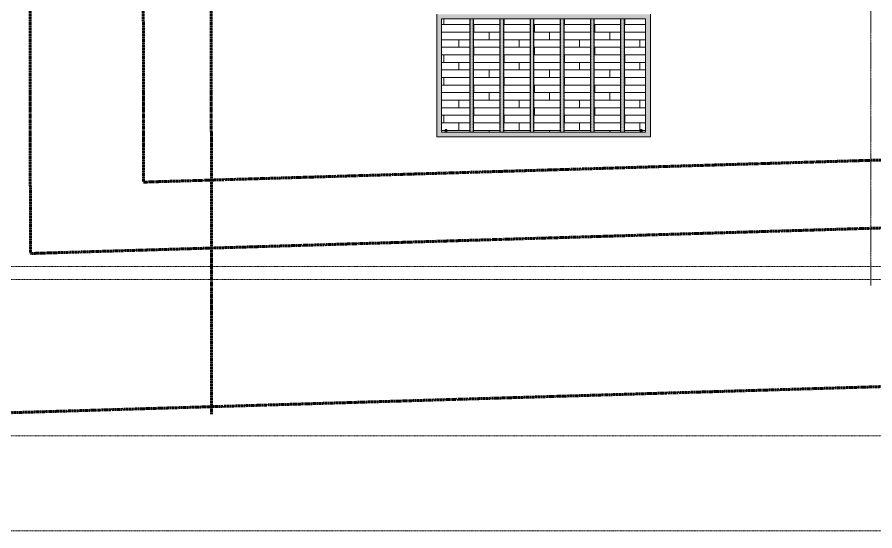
# Model space of a CAD drawing. Header units: inches. Extents: x -4169 to -1846, y 9706 to 12377.
# Drawn here: x -3934.1 to -3479.3, y 9706.2 to 9978.4 of the extents above; entities that cross this region are included whole.
import ezdxf

# ---------------------------------------------------------------- set-up
doc = ezdxf.new("R2010")
doc.units = ezdxf.units.IN
doc.header["$MEASUREMENT"] = 0
for name, pattern in [('Aligning Line 1_8_', [0.25, 0.125, -0.125]), ('Double Dash 3_8_', [1, 0.375, -0.125, 0.125, -0.125, 0.125, -0.125]), ('Grid Line 1_2_', [0.875, 0.5, -0.125, 0.125, -0.125]), ('Hidden 1_8_', [0.1875, 0.125, -0.0625])]:
    doc.linetypes.add(name, pattern=pattern)
for name, color, linetype, lineweight in [('0-1', 7, 'Continuous', 5), ('0-2', 50, 'Continuous', 18), ('0-3', 147, 'Aligning Line 1_8_', 9), ('A-FLOR-PATT-1', 35, 'Continuous', 9), ('A-WALL-10', 135, 'Continuous', 18), ('A-WALL-11', 255, 'Continuous', 18), ('A-WALL-5', 50, 'Continuous', 18), ('C-PROP-LINE-1', 10, 'Double Dash 3_8_', 60), ('G-ANNO-SYMB', 111, 'Aligning Line 1_8_', 9), ('G-ANNO-SYMB-1', 147, 'Aligning Line 1_8_', 9), ('S-BEAM-1', 254, 'Continuous', 9), ('S-BEAM-2', 250, 'Hidden 1_8_', 9), ('S-BEAM-3', 250, 'Continuous', 9), ('S-GRID-1', 1, 'Grid Line 1_2_', 9)]:
    doc.layers.add(name, color=color, linetype=linetype, lineweight=lineweight)

# ---------------------------------------------------------------- blocks, each defined once
blk = doc.blocks.new('CTR - 1st Phase - Unit Layouts_rvt-1-ENLARGED RCP - 2ND FLOOR PLAN')
at = {"layer": 'G-ANNO-SYMB-1'}
blk.add_line((-1910.95, 9846.28), (-4009.53, 9846.28), dxfattribs=at)
blk = doc.blocks.new('Walls 53 - Walls 1-2574074-ENLARGED RCP - 2ND FLOOR PLAN')
at = {"layer": 'A-WALL-10'}
h = blk.add_hatch(color=256, dxfattribs=at)
h.paths.add_polyline_path([(-3706.19, 9918.02), (-3706.2, 9918.75), (-3706.25, 9918.89), (-3706.33, 9919.01), (-3706.44, 9919.11), (-3706.56, 9919.17), (-3706.69, 9919.18), (-3706.82, 9919.16), (-3706.82, 9918.43), (-3706.56, 9918.43), (-3706.33, 9918.32), (-3706.25, 9918.23), (-3706.2, 9918.13)], flags=0)
h.paths.add_polyline_path([(-3707.19, 9918.02), (-3707.17, 9918.13), (-3707.12, 9918.23), (-3707.04, 9918.32), (-3706.94, 9918.38), (-3706.82, 9918.44), (-3706.82, 9919.16), (-3706.94, 9919.1), (-3707.04, 9919.01), (-3707.12, 9918.89), (-3707.17, 9918.75), (-3707.19, 9918.43), (-3707.19, 9918.23)], flags=0)
blk.add_hatch(color=256, dxfattribs=at).paths.add_polyline_path([(-3706.69, 9917.59), (-3706.44, 9917.65), (-3706.33, 9917.72), (-3706.25, 9917.81), (-3706.2, 9917.91), (-3706.19, 9918.02), (-3706.2, 9918.13), (-3706.25, 9918.23), (-3706.33, 9918.32), (-3706.44, 9918.38), (-3706.69, 9918.44), (-3706.94, 9918.38), (-3707.04, 9918.32), (-3707.12, 9918.23), (-3707.17, 9918.13), (-3707.19, 9918.02), (-3707.17, 9917.91), (-3707.12, 9917.81), (-3707.04, 9917.72), (-3706.94, 9917.65), (-3706.82, 9917.61)], flags=0)
at = {"layer": 'A-WALL-5'}
for p, q in [((-3707.19, 9918.02), (-3707.19, 9918.83)), ((-3706.19, 9918.83), (-3706.19, 9918.02))]:
    blk.add_line(p, q, dxfattribs=at)
for start_param, end_param in [(0, 3.141593), (3.141593, 6.283185)]:
    blk.add_ellipse((-3706.69, 9918.02), major_axis=(0.5, 0), ratio=0.848048, start_param=start_param, end_param=end_param, dxfattribs=at)
blk = doc.blocks.new('Walls 54 - Walls 1-2574089-ENLARGED RCP - 2ND FLOOR PLAN')
at = {"layer": 'A-WALL-10'}
for points in [[(-3602.69, 9918.02), (-3602.71, 9918.75), (-3602.76, 9918.89), (-3602.84, 9919.01), (-3602.94, 9919.11), (-3603.07, 9919.17), (-3603.19, 9919.18), (-3603.32, 9919.16), (-3603.44, 9919.1), (-3603.55, 9919.01), (-3603.63, 9918.89), (-3603.68, 9918.75), (-3603.69, 9918.38), (-3603.68, 9918.13), (-3603.63, 9918.23), (-3603.55, 9918.32), (-3603.44, 9918.38), (-3603.19, 9918.44), (-3602.94, 9918.38), (-3602.84, 9918.32), (-3602.76, 9918.23), (-3602.71, 9918.13)], [(-3603.19, 9917.59), (-3602.94, 9917.65), (-3602.84, 9917.72), (-3602.76, 9917.81), (-3602.71, 9917.91), (-3602.69, 9918.02), (-3602.71, 9918.13), (-3602.76, 9918.23), (-3602.84, 9918.32), (-3602.94, 9918.38), (-3603.19, 9918.44), (-3603.44, 9918.38), (-3603.55, 9918.32), (-3603.63, 9918.23), (-3603.68, 9918.13), (-3603.69, 9918.02), (-3603.68, 9917.91), (-3603.63, 9917.8), (-3603.55, 9917.72), (-3603.44, 9917.65), (-3603.32, 9917.61)]]:
    blk.add_hatch(color=256, dxfattribs=at).paths.add_polyline_path(points, flags=0)
at = {"layer": 'A-WALL-5'}
for p, q in [((-3603.69, 9918.02), (-3603.69, 9918.83)), ((-3602.69, 9918.83), (-3602.69, 9918.02))]:
    blk.add_line(p, q, dxfattribs=at)
for start_param, end_param in [(0, 3.141593), (3.141593, 6.283185)]:
    blk.add_ellipse((-3603.19, 9918.02), major_axis=(0.5, 0), ratio=0.848048, start_param=start_param, end_param=end_param, dxfattribs=at)
blk = doc.blocks.new('Walls 150 - Walls 3-2574143-ENLARGED RCP - 2ND FLOOR PLAN')
at = {"layer": 'A-WALL-11'}
h = blk.add_hatch(color=256, dxfattribs=at)
h.paths.add_polyline_path([(-3633.01, 9914.94), (-3598.29, 9914.94), (-3598.29, 9979.87), (-3636.51, 9979.87), (-3636.51, 9979.81), (-3674.54, 9979.81), (-3674.54, 9979.87), (-3711.61, 9979.87), (-3711.61, 9914.94), (-3649.9, 9914.94)], flags=0)
h.paths.add_polyline_path([(-3666.78, 9917.47), (-3709.08, 9917.47), (-3709.08, 9977.47), (-3600.82, 9977.47), (-3600.82, 9917.47), (-3658.34, 9917.47)], flags=0)
at = {"layer": 'A-WALL-5'}
for p, q in [((-3711.61, 9914.94), (-3711.61, 9979.87)), ((-3598.29, 9914.94), (-3598.29, 9979.87)), ((-3709.08, 9977.47), (-3600.82, 9977.47)), ((-3709.08, 9977.47), (-3709.08, 9917.47)), ((-3600.82, 9977.47), (-3600.82, 9917.47)), ((-3600.82, 9917.47), (-3709.08, 9917.47)), ((-3711.61, 9914.94), (-3598.29, 9914.94))]:
    blk.add_line(p, q, dxfattribs=at)
blk = doc.blocks.new('CISC HSS Rectangular_CSA G40_21_ - HS102x51x4_8-2566941-ENLARGED RCP - 2ND FLOOR PLAN')
at = {"layer": 'S-BEAM-1'}
for points in [[(30, 1), (-30, 0.99), (-30, 0.62), (30, 0.62), (30, 0.99)], [(30, -0.02), (30, 0.62), (-30, 0.62), (-30, -0.62), (30, -0.62)], [(30, -1), (30, -0.62), (-30, -0.62), (-30, -1), (22.04, -1)]]:
    blk.add_hatch(color=256, dxfattribs=at).paths.add_polyline_path(points, flags=0)
at = {"layer": 'S-BEAM-2'}
for p, q in [((30, 0.81), (-30, 0.81)), ((30, -0.81), (-30, -0.81))]:
    blk.add_line(p, q, dxfattribs=at)
at = {"layer": 'S-BEAM-3'}
for p, q in [((-30, 1), (30, 1)), ((30, -1), (-30, -1))]:
    blk.add_line(p, q, dxfattribs=at)
blk = doc.blocks.new('Family - ___-1878357-ENLARGED RCP - 2ND FLOOR PLAN')
at = {"layer": 'C-PROP-LINE-1'}
for p, q in [((-3929.52, 12184.69), (-3927.1, 9853.17)), ((-3869.45, 12124.69), (-3867.12, 9890.98)), ((-3867.12, 9890.98), (-1910.95, 9949.54)), ((-3927.1, 9853.17), (-1910.95, 9913.53)), ((-3987.01, 9767.34), (-1910.95, 9829.49))]:
    blk.add_line(p, q, dxfattribs=at)
blk = doc.blocks.new('Family - ___-1878392-ENLARGED RCP - 2ND FLOOR PLAN')
at = {"layer": 'C-PROP-LINE-1'}
blk.add_line((-3833.41, 12088.69), (-3830.99, 9768.08), dxfattribs=at)
blk = doc.blocks.new('CTR - 1st Phase - Shell_rvt-1-ENLARGED RCP - 2ND FLOOR PLAN')
at = {"layer": 'A-FLOR-PATT-1'}
h = blk.add_hatch(dxfattribs=at)
h.set_pattern_fill('FP_49', color=256, style=0, pattern_type=2)
h.set_pattern_definition([(0, (-3603.853, 9858.389), (0, -4), []), (270, (-3603.853, 9858.389), (-8, -8), [4, -28]), (270, (-3587.853, 9854.389), (-8, -8), [4, -28])])
h.paths.add_polyline_path([(-3603.69, 9917.47), (-3600.82, 9917.47), (-3600.82, 9977.47), (-3612.08, 9977.47), (-3612.08, 9917.47), (-3603.82, 9917.47)], flags=0)
h.paths.add_polyline_path([(-3707.19, 9917.47), (-3694.08, 9917.47), (-3694.08, 9977.47), (-3709.08, 9977.47), (-3709.08, 9917.47), (-3707.31, 9917.47)], flags=0)
h.paths.add_polyline_path([(-3692.08, 9917.47), (-3678.08, 9917.47), (-3678.08, 9977.47), (-3692.08, 9977.47), (-3692.08, 9927.39)], flags=0)
h.paths.add_polyline_path([(-3676.08, 9917.47), (-3662.08, 9917.47), (-3662.08, 9977.47), (-3676.08, 9977.47), (-3676.08, 9927.39)], flags=0)
h.paths.add_polyline_path([(-3660.08, 9917.47), (-3646.08, 9917.47), (-3646.08, 9977.47), (-3660.08, 9977.47), (-3660.08, 9927.39)], flags=0)
h.paths.add_polyline_path([(-3644.08, 9917.47), (-3630.08, 9917.47), (-3630.08, 9977.47), (-3644.08, 9977.47), (-3644.08, 9927.39)], flags=0)
h.paths.add_polyline_path([(-3628.08, 9917.47), (-3614.08, 9917.47), (-3614.08, 9977.47), (-3628.08, 9977.47), (-3628.08, 9927.39)], flags=0)
h.paths.add_polyline_path([(-3706.69, 9917.59), (-3706.94, 9917.65), (-3707.04, 9917.72), (-3707.12, 9917.81), (-3707.17, 9917.91), (-3707.19, 9918.09), (-3707.17, 9918.75), (-3707.12, 9918.89), (-3707.04, 9919.01), (-3706.94, 9919.11), (-3706.82, 9919.16), (-3706.69, 9919.18), (-3706.56, 9919.16), (-3706.44, 9919.11), (-3706.33, 9919.01), (-3706.25, 9918.89), (-3706.2, 9918.75), (-3706.19, 9918.38), (-3706.2, 9917.91), (-3706.25, 9917.81), (-3706.33, 9917.72), (-3706.44, 9917.65), (-3706.56, 9917.61)], flags=0)
h.paths.add_polyline_path([(-3603.19, 9917.59), (-3603.44, 9917.65), (-3603.55, 9917.72), (-3603.63, 9917.81), (-3603.68, 9917.91), (-3603.69, 9918.13), (-3603.68, 9918.75), (-3603.63, 9918.89), (-3603.55, 9919.01), (-3603.44, 9919.11), (-3603.32, 9919.16), (-3603.19, 9919.18), (-3603.06, 9919.16), (-3602.94, 9919.11), (-3602.84, 9919.01), (-3602.76, 9918.89), (-3602.71, 9918.75), (-3602.69, 9918.38), (-3602.71, 9917.91), (-3602.76, 9917.81), (-3602.84, 9917.72), (-3602.94, 9917.65), (-3603.06, 9917.61)], flags=0)
at = {"layer": 'G-ANNO-SYMB-1'}
for p, q in [((-1926.95, 9756.53), (-4071.96, 9756.53)), ((-1910.95, 9706.24), (-4071.97, 9706.24))]:
    blk.add_line(p, q, dxfattribs=at)
at = {"layer": 'S-GRID-1'}
blk.add_line((-3481.32, 9836.18), (-3481.32, 12344.54), dxfattribs=at)
at = {"layer": '0-2'}
for name in ['Walls 150 - Walls 3-2574143-ENLARGED RCP - 2ND FLOOR PLAN', 'Walls 53 - Walls 1-2574074-ENLARGED RCP - 2ND FLOOR PLAN', 'Walls 54 - Walls 1-2574089-ENLARGED RCP - 2ND FLOOR PLAN']:
    blk.add_blockref(name, (0, 0), dxfattribs=at)
at = {"layer": '0-2', "rotation": 89.99999999999935}
for p in [(-3693.08, 9947.47), (-3677.08, 9947.47), (-3661.08, 9947.47), (-3645.08, 9947.47), (-3629.08, 9947.47), (-3613.08, 9947.47)]:
    blk.add_blockref('CISC HSS Rectangular_CSA G40_21_ - HS102x51x4_8-2566941-ENLARGED RCP - 2ND FLOOR PLAN', p, dxfattribs=at)
at = {"layer": '0-3'}
for name in ['Family - ___-1878357-ENLARGED RCP - 2ND FLOOR PLAN', 'Family - ___-1878392-ENLARGED RCP - 2ND FLOOR PLAN']:
    blk.add_blockref(name, (0, 0), dxfattribs=at)
blk = doc.blocks.new('CTR - 1st Phase -Stairs _ Elevators_rvt-1-ENLARGED RCP - 2ND FLOOR PLAN')
at = {"layer": 'G-ANNO-SYMB-1'}
blk.add_line((-1910.96, 9706.24), (-4071.96, 9706.24), dxfattribs=at)

msp = doc.modelspace()

# ---------------------------------------------------------------- linework, layer by layer
at = {"layer": 'G-ANNO-SYMB'}
for p, q in [((-1910.95, 9839.38), (-4027.08, 9839.38)), ((-1910.95, 9706.24), (-4071.97, 9706.24))]:
    msp.add_line(p, q, dxfattribs=at)

# ---------------------------------------------------------------- block references
at = {"layer": '0-1'}
for name in ['CTR - 1st Phase - Shell_rvt-1-ENLARGED RCP - 2ND FLOOR PLAN', 'CTR - 1st Phase -Stairs _ Elevators_rvt-1-ENLARGED RCP - 2ND FLOOR PLAN', 'CTR - 1st Phase - Unit Layouts_rvt-1-ENLARGED RCP - 2ND FLOOR PLAN']:
    msp.add_blockref(name, (0, 0), dxfattribs=at)

doc.saveas('drawing.dxf')
